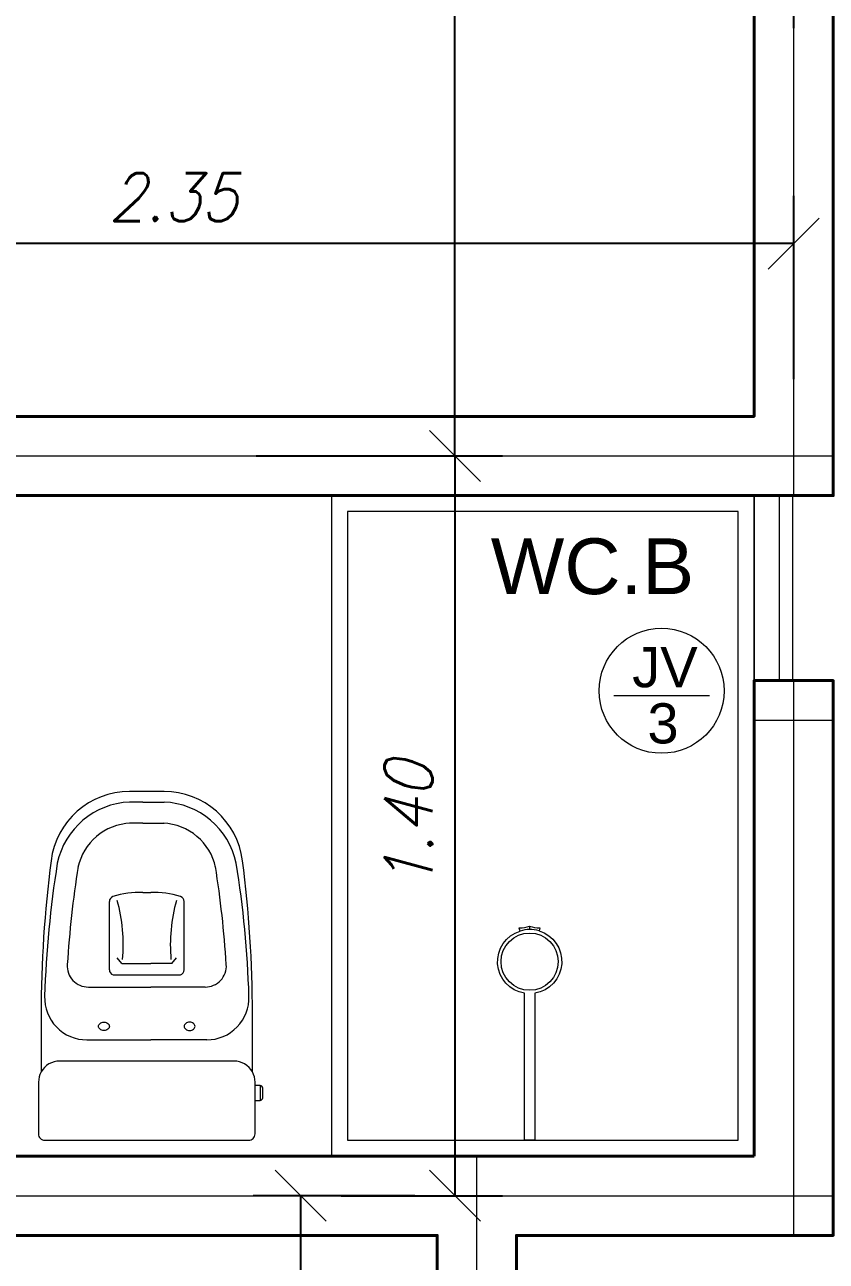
# Model space of a CAD drawing. Header units: millimetres. Extents: x 1865 to 2133, y 1062 to 1142.
# Drawn here: x 1918.191 to 1919.709, y 1084.505 to 1086.845 of the extents above; entities that cross this region are included whole.
import ezdxf

# ---------------------------------------------------------------- set-up
doc = ezdxf.new("R2010")
doc.units = ezdxf.units.MM
doc.header["$PDMODE"] = 35
for name, color, linetype, lineweight in [('Cota', 7, 'Continuous', 9), ('Eixo', 1, 'Continuous', 9), ('ESQ_INTER', 250, 'Continuous', 9), ('L_DECA', 7, 'Continuous', 13), ('Plarga', 7, 'Continuous', 40), ('texto', 7, 'Continuous', 13)]:
    doc.layers.add(name, color=color, linetype=linetype, lineweight=lineweight)
doc.styles.add('arial', font='arial.ttf')
doc.styles.add('romans15', font='romans.shx', dxfattribs={"width": 0.9, "oblique": 15})
doc.dimstyles.new('COTA_50', dxfattribs={"dimscale": 0.5, "dimtxt": 0.181, "dimasz": 0.193, "dimexe": 0.18, "dimexo": 0.15, "dimgap": 0.085, "dimtad": 1, "dimzin": 4, "dimdsep": 46, "dimtxsty": 'romans15', "dimblk1": 'OBLIQUE', "dimblk2": 'OBLIQUE', "dimsah": 1, "dimcen": 0.09, "dimclrd": 256, "dimclre": 256, "dimclrt": 256, "dimadec": 0, "dimazin": 0, "dimtfac": 1, "dimtmove": 2, "dimatfit": 3, "dimldrblk": 'NONE', "dimfxl": 1, "dimtolj": 1, "dimtzin": 1, "dimarcsym": 0})

# ---------------------------------------------------------------- blocks, each defined once
blk = doc.blocks.new('_OBLIQUE')
at = {"color": 0, "linetype": 'ByBlock'}
blk.add_line((-0.5, -0.5), (0.5, 0.5), dxfattribs=at)
blk = doc.blocks.new('*D155')
at = {"layer": 'Cota', "lineweight": -2, "transparency": 16777216}
for p, q in [((1918.7901, 1088.7793), (1919.0958, 1088.7793)), ((1919.0058, 1086.0293), (1919.0058, 1088.7793)), ((1918.6297, 1086.0293), (1919.0958, 1086.0293))]:
    blk.add_line(p, q, dxfattribs=at)
at = {"layer": 'Defpoints', "color": 0, "transparency": 16777216}
for p in [(1918.7151, 1088.7793), (1919.0058, 1088.7793), (1918.5547, 1086.0293)]:
    blk.add_point(p, dxfattribs=at)
at = {"layer": 'Cota', "lineweight": -2, "transparency": 16777216, "xscale": 0.0965, "yscale": 0.0965, "zscale": 0.0965}
for p, rotation in [((1919.0058, 1088.7793), 90), ((1919.0058, 1086.0293), 270)]:
    blk.add_blockref('_OBLIQUE', p, dxfattribs=dict(at, rotation=rotation))
at = {"layer": 'Cota', "transparency": 16777216, "insert": (1918.918, 1087.4043), "char_height": 0.0905, "attachment_point": 5, "rotation": 90, "style": 'romans15'}
blk.add_mtext('\\A1;2.75', dxfattribs=at)
blk = doc.blocks.new('_None')
blk = doc.blocks.new('*D156')
at = {"layer": 'Cota', "lineweight": -2, "transparency": 16777216}
for p, q in [((1918.6297, 1086.0293), (1919.0958, 1086.0293)), ((1919.0058, 1086.0293), (1919.0058, 1084.6293)), ((1918.7901, 1084.6293), (1919.0958, 1084.6293))]:
    blk.add_line(p, q, dxfattribs=at)
at = {"layer": 'Defpoints', "color": 0, "transparency": 16777216}
for p in [(1918.5547, 1086.0293), (1918.7151, 1084.6293), (1919.0058, 1084.6293)]:
    blk.add_point(p, dxfattribs=at)
at = {"layer": 'Cota', "lineweight": -2, "transparency": 16777216, "xscale": 0.0965, "yscale": 0.0965, "zscale": 0.0965}
for p, rotation in [((1919.0058, 1086.0293), 90), ((1919.0058, 1084.6293), 270)]:
    blk.add_blockref('_OBLIQUE', p, dxfattribs=dict(at, rotation=rotation))
at = {"layer": 'Cota', "transparency": 16777216, "insert": (1918.918, 1085.3293), "char_height": 0.0905, "attachment_point": 5, "rotation": 90, "style": 'romans15'}
blk.add_mtext('\\A1;1.40', dxfattribs=at)
blk = doc.blocks.new('*D166')
at = {"layer": 'Cota', "lineweight": -2, "transparency": 16777216}
for p, q in [((1918.9296, 1084.6293), (1918.6239, 1084.6293)), ((1918.7139, 1081.8793), (1918.7139, 1084.6293)), ((1918.8973, 1081.8793), (1918.6239, 1081.8793))]:
    blk.add_line(p, q, dxfattribs=at)
at = {"layer": 'Defpoints', "color": 0, "transparency": 16777216}
for p in [(1918.7139, 1084.6293), (1919.0046, 1084.6293), (1918.9723, 1081.8793)]:
    blk.add_point(p, dxfattribs=at)
at = {"layer": 'Cota', "lineweight": -2, "transparency": 16777216, "xscale": 0.0965, "yscale": 0.0965, "zscale": 0.0965}
for p, rotation in [((1918.7139, 1084.6293), 90), ((1918.7139, 1081.8793), 270)]:
    blk.add_blockref('_OBLIQUE', p, dxfattribs=dict(at, rotation=rotation))
at = {"layer": 'Cota', "transparency": 16777216, "insert": (1918.6262, 1083.2543), "char_height": 0.0905, "attachment_point": 5, "rotation": 90, "style": 'romans15'}
blk.add_mtext('\\A1;2.75', dxfattribs=at)
blk = doc.blocks.new('*D169')
at = {"layer": 'Cota', "lineweight": -2, "transparency": 16777216}
for p, q in [((1916.2973, 1086.8795), (1916.2973, 1087.1852)), ((1919.6473, 1086.8387), (1919.6473, 1087.1852)), ((1919.6473, 1087.0952), (1916.2973, 1087.0952))]:
    blk.add_line(p, q, dxfattribs=at)
at = {"layer": 'Defpoints', "color": 0, "transparency": 16777216}
for p in [(1916.2973, 1087.0952), (1916.2973, 1086.8045), (1919.6473, 1086.7637)]:
    blk.add_point(p, dxfattribs=at)
at = {"layer": 'Cota', "lineweight": -2, "transparency": 16777216, "xscale": 0.0965, "yscale": 0.0965, "zscale": 0.0965, "rotation": 180}
blk.add_blockref('_OBLIQUE', (1916.2973, 1087.0952), dxfattribs=at)
at = {"layer": 'Cota', "lineweight": -2, "transparency": 16777216, "xscale": 0.0965, "yscale": 0.0965, "zscale": 0.0965}
blk.add_blockref('_OBLIQUE', (1919.6473, 1087.0952), dxfattribs=at)
at = {"layer": 'Cota', "transparency": 16777216, "insert": (1917.9723, 1087.1829), "char_height": 0.0905, "attachment_point": 5, "style": 'romans15'}
blk.add_mtext('\\A1;3.35', dxfattribs=at)
blk = doc.blocks.new('*D173')
at = {"layer": 'Cota', "lineweight": -2, "transparency": 16777216}
for p, q in [((1917.2973, 1086.1793), (1917.2973, 1086.5214)), ((1919.6473, 1086.1749), (1919.6473, 1086.5214)), ((1919.6473, 1086.4314), (1917.2973, 1086.4314))]:
    blk.add_line(p, q, dxfattribs=at)
at = {"layer": 'Defpoints', "color": 0, "transparency": 16777216}
for p in [(1917.2973, 1086.4314), (1917.2973, 1086.1043), (1919.6473, 1086.0999)]:
    blk.add_point(p, dxfattribs=at)
at = {"layer": 'Cota', "lineweight": -2, "transparency": 16777216, "xscale": 0.0965, "yscale": 0.0965, "zscale": 0.0965, "rotation": 180}
blk.add_blockref('_OBLIQUE', (1917.2973, 1086.4314), dxfattribs=at)
at = {"layer": 'Cota', "lineweight": -2, "transparency": 16777216, "xscale": 0.0965, "yscale": 0.0965, "zscale": 0.0965}
blk.add_blockref('_OBLIQUE', (1919.6473, 1086.4314), dxfattribs=at)
at = {"layer": 'Cota', "transparency": 16777216, "insert": (1918.4723, 1086.5191), "char_height": 0.0905, "attachment_point": 5, "style": 'romans15'}
blk.add_mtext('\\A1;2.35', dxfattribs=at)
blk = doc.blocks.new('*D203')
at = {"layer": 'Cota', "lineweight": -2, "transparency": 16777216}
for p, q in [((1919.6473, 1086.8387), (1919.6473, 1087.1852)), ((1921.1473, 1086.8795), (1921.1473, 1087.1852)), ((1919.6473, 1087.0952), (1921.1473, 1087.0952))]:
    blk.add_line(p, q, dxfattribs=at)
at = {"layer": 'Defpoints', "color": 0, "transparency": 16777216}
for p in [(1921.1473, 1087.0952), (1921.1473, 1086.8045), (1919.6473, 1086.7637)]:
    blk.add_point(p, dxfattribs=at)
at = {"layer": 'Cota', "lineweight": -2, "transparency": 16777216, "xscale": 0.0965, "yscale": 0.0965, "zscale": 0.0965, "rotation": 180}
blk.add_blockref('_OBLIQUE', (1919.6473, 1087.0952), dxfattribs=at)
at = {"layer": 'Cota', "lineweight": -2, "transparency": 16777216, "xscale": 0.0965, "yscale": 0.0965, "zscale": 0.0965}
blk.add_blockref('_OBLIQUE', (1921.1473, 1087.0952), dxfattribs=at)
at = {"layer": 'Cota', "transparency": 16777216, "insert": (1920.3973, 1087.1829), "char_height": 0.0905, "attachment_point": 5, "style": 'romans15'}
blk.add_mtext('\\A1;1.50', dxfattribs=at)

msp = doc.modelspace()

# ---------------------------------------------------------------- linework, layer by layer
at = {"lineweight": 5}
for points in [[(1919.5723, 1085.9543), (1918.7723, 1085.9543), (1918.7723, 1084.7043), (1919.5723, 1084.7043)], [(1919.5423, 1085.9243), (1918.8023, 1085.9243), (1918.8023, 1084.7343), (1919.5423, 1084.7343)]]:
    msp.add_lwpolyline(points, close=True, dxfattribs=at)
msp.add_lwpolyline([(1919.5723, 1085.9543), (1919.5723, 1085.6043)], dxfattribs=at)
at = {"layer": 'Cota', "color": 0}
msp.add_lwpolyline([(1919.3064, 1085.5757), (1919.4877, 1085.5757)], dxfattribs=at)
msp.add_circle((1919.3971, 1085.5849), 0.1183, dxfattribs=at)
at = {"layer": 'Eixo'}
for points in [[(1919.6473, 1085.9543), (1919.6473, 1086.9043)], [(1917.1723, 1086.0293), (1919.7223, 1086.0293)], [(1919.6473, 1084.5543), (1919.6473, 1085.6043)], [(1919.5723, 1085.5293), (1919.7223, 1085.5293)], [(1919.0473, 1081.8043), (1919.0473, 1084.7043)], [(1917.2223, 1084.6293), (1919.7223, 1084.6293)]]:
    msp.add_lwpolyline(points, dxfattribs=at)
at = {"layer": 'ESQ_INTER'}
for points in [[(1919.6198, 1085.9543), (1919.6198, 1085.6043)], [(1919.6448, 1085.9543), (1919.6448, 1085.6043)]]:
    msp.add_lwpolyline(points, dxfattribs=at)
at = {"layer": 'L_DECA', "color": 0}
for p, q in [((1918.4148, 1085.3743), (1918.3897, 1085.3743)), ((1918.4148, 1085.3743), (1918.4298, 1085.3743)), ((1918.4298, 1085.3743), (1918.455, 1085.3743)), ((1918.4148, 1085.3343), (1918.3897, 1085.3343)), ((1918.4148, 1085.3343), (1918.4298, 1085.3343)), ((1918.4298, 1085.3343), (1918.455, 1085.3343)), ((1918.4148, 1085.2029), (1918.4298, 1085.2029)), ((1918.3515, 1085.0571), (1918.3515, 1085.1859)), ((1918.4932, 1085.0571), (1918.4932, 1085.1859)), ((1918.3751, 1085.0691), (1918.3662, 1085.0794)), ((1918.4696, 1085.0691), (1918.4785, 1085.0794)), ((1918.3751, 1085.0691), (1918.4148, 1085.0691)), ((1918.4148, 1085.0691), (1918.4298, 1085.0691)), ((1918.4696, 1085.0691), (1918.4298, 1085.0691)), ((1918.3588, 1085.0474), (1918.4859, 1085.0474)), ((1918.3117, 1085.0243), (1918.4148, 1085.0243)), ((1918.4148, 1085.0243), (1918.4298, 1085.0243)), ((1918.533, 1085.0243), (1918.4298, 1085.0243)), ((1918.3088, 1084.9243), (1918.4148, 1084.9243)), ((1918.5359, 1084.9243), (1918.4298, 1084.9243)), ((1918.5873, 1084.8843), (1918.2573, 1084.8843)), ((1918.6273, 1084.8097), (1918.6273, 1084.8379)), ((1918.6368, 1084.8379), (1918.6368, 1084.8097))]:
    msp.add_line(p, q, dxfattribs=at)
at = {"layer": 'L_DECA', "color": 0, "lineweight": 5}
msp.add_line((1919.1473, 1085.1396), (1919.1473, 1085.1331), dxfattribs=at)
msp.add_line((1919.1473, 1085.1396), (1919.1473, 1085.1331), dxfattribs=at)
msp.add_lwpolyline([(1918.4148, 1085.3943), (1918.3897, 1085.3943, 0.377152), (1918.241, 1085.2634, 0.032054), (1918.2223, 1084.9734), (1918.2223, 1084.8636, 0.127017), (1918.2173, 1084.8443), (1918.2173, 1084.7463, 0.414214), (1918.2293, 1084.7343), (1918.6153, 1084.7343, 0.414214), (1918.6273, 1084.7463), (1918.6273, 1084.8097), (1918.6368, 1084.8097, 0.414214), (1918.6418, 1084.8147), (1918.6418, 1084.8329, 0.414214), (1918.6368, 1084.8379), (1918.6273, 1084.8379), (1918.6273, 1084.8443, 0.127017), (1918.6223, 1084.8636), (1918.6223, 1084.9734, 0.032054), (1918.6037, 1085.2634, 0.377152), (1918.455, 1085.3943), (1918.4298, 1085.3943)], format="xyb", close=True, dxfattribs=at)
at = {"layer": 'L_DECA', "lineweight": 5}
msp.add_lwpolyline([(1919.1274, 1085.136, -0.539623), (1919.1279, 1085.1366, 0.128878), (1919.1473, 1085.1396, 0.125633), (1919.1663, 1085.1366, -0.533279), (1919.1668, 1085.136), (1919.1651, 1085.1305, -0.792167), (1919.1573, 1085.0124), (1919.1573, 1084.7343), (1919.1373, 1084.7343), (1919.1373, 1085.0124, -0.789351), (1919.1292, 1085.1303)], format="xyb", close=True, dxfattribs=at)
at = {"layer": 'L_DECA', "color": 0}
for points in [[(1918.331, 1084.9499, -0.1249), (1918.3317, 1084.9528, -0.105797), (1918.334, 1084.9555, -0.086669), (1918.3372, 1084.9571, -0.076734), (1918.3412, 1084.9578, -0.076734), (1918.3453, 1084.9571, -0.086669), (1918.3485, 1084.9555, -0.105797), (1918.3508, 1084.9528, -0.1249), (1918.3515, 1084.9499, -0.1249), (1918.3508, 1084.947, -0.105797), (1918.3485, 1084.9443, -0.086669), (1918.3453, 1084.9427, -0.076734), (1918.3412, 1084.942, -0.076734), (1918.3372, 1084.9427, -0.086669), (1918.334, 1084.9443, -0.105797), (1918.3317, 1084.947, -0.1249)], [(1918.5137, 1084.9499, 0.1249), (1918.513, 1084.9528, 0.105797), (1918.5107, 1084.9555, 0.086669), (1918.5075, 1084.9571, 0.076734), (1918.5035, 1084.9578, 0.076734), (1918.4994, 1084.9571, 0.086669), (1918.4962, 1084.9555, 0.105797), (1918.4939, 1084.9528, 0.1249), (1918.4932, 1084.9499, 0.1249), (1918.4939, 1084.947, 0.105797), (1918.4962, 1084.9443, 0.086669), (1918.4994, 1084.9427, 0.076734), (1918.5035, 1084.942, 0.076734), (1918.5075, 1084.9427, 0.086669), (1918.5107, 1084.9443, 0.105797), (1918.513, 1084.947, 0.1249)]]:
    msp.add_lwpolyline(points, format="xyb", close=True, dxfattribs=at)
msp.add_lwpolyline([(1918.4148, 1084.9243), (1918.4298, 1084.9243)], dxfattribs=at)
at = {"layer": 'L_DECA', "color": 0, "lineweight": 5}
msp.add_circle((1919.1473, 1085.0723), 0.0541, dxfattribs=at)
at = {"layer": 'L_DECA', "color": 0}
for centre, radius, start, end in [((1918.3957, 1085.2284), 0.146, 92.3498, 168.0127), ((1918.449, 1085.2284), 0.146, 11.9873, 87.6502), ((1918.3957, 1085.2284), 0.106, 92.3498, 168.0127), ((1918.449, 1085.2284), 0.106, 11.9873, 87.6502), ((1920.244, 1084.9416), 2.0162, 170.9502, 178.1443), ((1920.244, 1084.9416), 1.9762, 170.9502, 176.3667), ((1916.6007, 1084.9416), 1.9762, 3.6333, 9.0498), ((1916.6007, 1084.9416), 2.0162, 1.8557, 9.0498), ((1918.3615, 1085.1859), 0.01, 108.5221, 180), ((1918.4061, 1085.0529), 0.1503, 86.6619, 108.5221), ((1918.4386, 1085.0529), 0.1503, 71.4779, 93.3381), ((1918.4832, 1085.1859), 0.01, 0, 71.4779), ((1918.0657, 1085.1042), 0.3121, 354.8948, 15.623), ((1918.779, 1085.1042), 0.3121, 164.377, 185.1052), ((1918.3117, 1085.0643), 0.04, 176.3667, 270), ((1918.3615, 1085.0571), 0.01, 180, 254.1688), ((1918.4832, 1085.0571), 0.01, 285.8312, 0), ((1918.533, 1085.0643), 0.04, 270, 3.6333), ((1918.3088, 1085.0043), 0.08, 178.1443, 270), ((1918.5359, 1085.0043), 0.08, 270, 1.8557), ((1918.2573, 1084.8443), 0.04, 90, 151.045), ((1918.5873, 1084.8443), 0.04, 28.955, 90)]:
    msp.add_arc(centre, radius, start, end, dxfattribs=at)
at = {"layer": 'L_DECA', "color": 0, "lineweight": 5}
msp.add_arc((1919.1473, 1085.0723), 0.0608, 73.0092, 107.388, dxfattribs=at)
at = {"layer": 'Plarga'}
for points in [[(1919.7223, 1086.9043), (1919.5723, 1086.9043), (1919.5723, 1086.1043), (1917.1723, 1086.1043), (1917.1723, 1085.9543), (1917.2223, 1085.9543), (1917.2223, 1085.9043), (1917.3723, 1085.9043), (1917.3723, 1085.9543), (1919.7223, 1085.9543)], [(1919.5723, 1084.7043), (1919.5723, 1085.6043), (1919.7223, 1085.6043), (1919.7223, 1084.5543), (1919.1223, 1084.5543), (1919.1223, 1081.8043), (1918.9723, 1081.8043), (1918.9723, 1084.5543), (1917.2223, 1084.5543), (1917.2223, 1085.1543), (1917.3723, 1085.1543), (1917.3723, 1084.7043)]]:
    msp.add_lwpolyline(points, close=True, dxfattribs=at)

# ---------------------------------------------------------------- texts
at = {"layer": 'texto', "style": 'arial'}
msp.add_text('WC.B', height=0.10557, dxfattribs=at).set_placement((1919.0737, 1085.7678))
at = {"layer": 'texto', "color": 0, "style": 'arial'}
for s, height, p in [('JV', 0.07601, (1919.3415, 1085.5916)), ('3', 0.076, (1919.3703, 1085.4853))]:
    msp.add_text(s, height=height, dxfattribs=at).set_placement(p)

# ---------------------------------------------------------------- dimensions: what is measured, and where the dimension line sits
at = {"layer": 'Cota'}
for base, p1, p2, angle, picture, middle in [((1919.0058, 1088.7793), (1918.5547, 1086.0293), (1918.7151, 1088.7793), 270, '*D155', (1918.918, 1087.4043)), ((1921.1473, 1087.0952), (1919.6473, 1086.7637), (1921.1473, 1086.8045), 180, '*D203', (1920.3973, 1087.1829)), ((1919.0058, 1084.6293), (1918.5547, 1086.0293), (1918.7151, 1084.6293), 90, '*D156', (1918.918, 1085.3293)), ((1918.7139, 1084.6293), (1918.9723, 1081.8793), (1919.0046, 1084.6293), 270, '*D166', (1918.6262, 1083.2543))]:
    dim = msp.add_linear_dim(base=base, p1=p1, p2=p2, angle=angle, dimstyle='COTA_50', dxfattribs=at)
    dim.commit()
    dim.dimension.update_dxf_attribs({"geometry": picture, "text_midpoint": middle})
for base, p1, p2, picture, middle in [((1916.2973, 1087.0952), (1919.6473, 1086.7637), (1916.2973, 1086.8045), '*D169', (1917.9723, 1087.1829)), ((1917.2973, 1086.4314), (1919.6473, 1086.0999), (1917.2973, 1086.1043), '*D173', (1918.4723, 1086.5191))]:
    dim = msp.add_linear_dim(base=base, p1=p1, p2=p2, dimstyle='COTA_50', dxfattribs=at)
    dim.commit()
    dim.dimension.update_dxf_attribs({"geometry": picture, "text_midpoint": middle})

doc.saveas('drawing.dxf')
